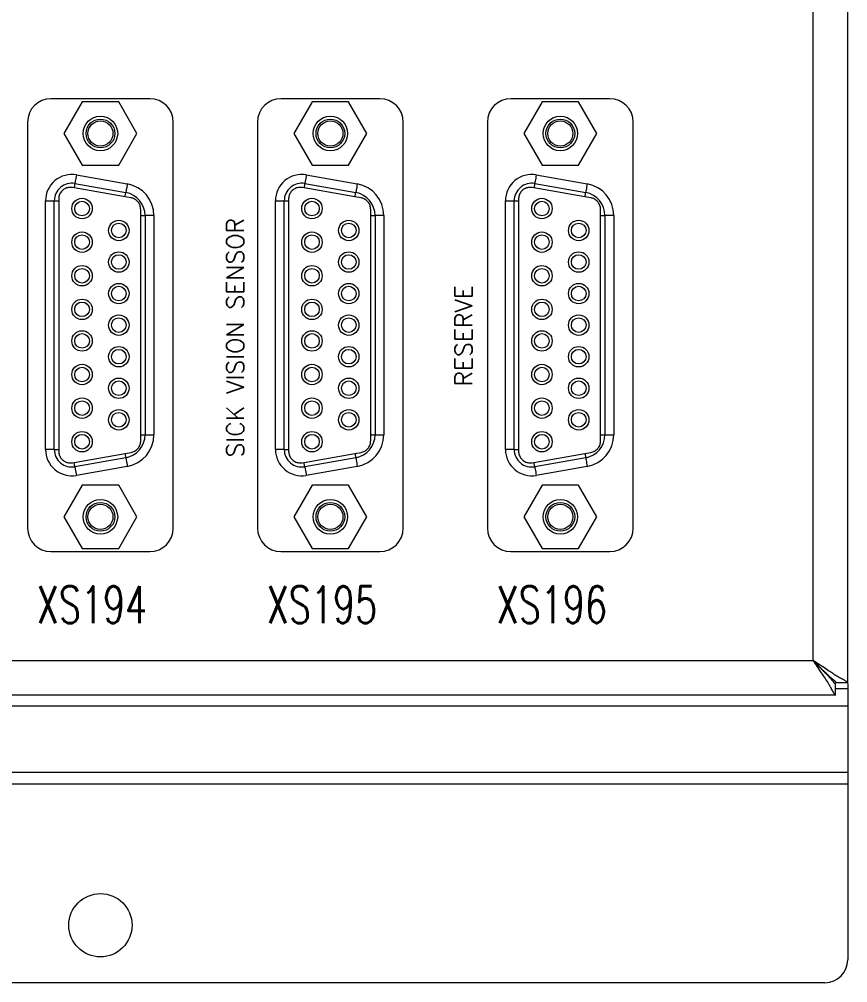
# Model space of a CAD drawing. Extents: x -2993 to 3661, y -4147 to -1441.
# Drawn here: x -1499.8 to -1427.8, y -1855.1 to -1771.3 of the extents above; entities that cross this region are included whole.
import ezdxf
from ezdxf.enums import TextEntityAlignment as Align

# ---------------------------------------------------------------- set-up
doc = ezdxf.new("R2010")
doc.units = 0
doc.header["$LTSCALE"] = 0.1
doc.header["$MEASUREMENT"] = 0
doc.layers.get('0').update_dxf_attribs({"linetype": 'CONTINUOUS'})
doc.layers.add('FUNCTIE', color=20, linetype='CONTINUOUS')
doc.styles.get("Standard").update_dxf_attribs({"font": 'simplex.shx'})

msp = doc.modelspace()

# ---------------------------------------------------------------- linework, layer by layer
at = {"color": 7, "linetype": 'Continuous', "lineweight": 13}
for p, q in [((-1427.778, -1828.993), (-1427.778, -1656.134)), ((-1430.778, -1827.064), (-1430.778, -1658.064)), ((-1488.473, -1778.216), (-1497.083, -1778.216)), ((-1494.366, -1778.489), (-1495.953, -1781.239)), ((-1491.19, -1778.489), (-1494.366, -1778.489)), ((-1489.602, -1781.239), (-1491.19, -1778.489)), ((-1468.473, -1778.216), (-1477.083, -1778.216)), ((-1474.366, -1778.489), (-1475.953, -1781.239)), ((-1471.19, -1778.489), (-1474.366, -1778.489)), ((-1469.602, -1781.239), (-1471.19, -1778.489)), ((-1448.473, -1778.216), (-1457.083, -1778.216)), ((-1454.366, -1778.489), (-1455.953, -1781.239)), ((-1451.19, -1778.489), (-1454.366, -1778.489)), ((-1449.602, -1781.239), (-1451.19, -1778.489)), ((-1499.115, -1780.248), (-1499.115, -1815.554)), ((-1486.441, -1815.554), (-1486.441, -1780.248)), ((-1479.115, -1780.248), (-1479.115, -1815.554)), ((-1466.441, -1815.554), (-1466.441, -1780.248)), ((-1459.115, -1780.248), (-1459.115, -1815.554)), ((-1446.441, -1815.554), (-1446.441, -1780.248)), ((-1495.953, -1781.239), (-1494.366, -1783.989)), ((-1491.19, -1783.989), (-1489.602, -1781.239)), ((-1475.953, -1781.239), (-1474.366, -1783.989)), ((-1471.19, -1783.989), (-1469.602, -1781.239)), ((-1455.953, -1781.239), (-1454.366, -1783.989)), ((-1451.19, -1783.989), (-1449.602, -1781.239)), ((-1494.366, -1783.989), (-1491.19, -1783.989)), ((-1474.366, -1783.989), (-1471.19, -1783.989)), ((-1454.366, -1783.989), (-1451.19, -1783.989)), ((-1494.87, -1784.842), (-1490.438, -1785.624)), ((-1474.87, -1784.842), (-1470.438, -1785.624)), ((-1454.87, -1784.842), (-1450.438, -1785.624)), ((-1495.069, -1785.968), (-1495.218, -1785.942)), ((-1490.637, -1786.749), (-1495.069, -1785.968)), ((-1495.002, -1785.593), (-1490.571, -1786.374)), ((-1475.069, -1785.968), (-1475.218, -1785.942)), ((-1470.637, -1786.749), (-1475.069, -1785.968)), ((-1475.002, -1785.593), (-1470.571, -1786.374)), ((-1455.069, -1785.968), (-1455.218, -1785.942)), ((-1450.637, -1786.749), (-1455.069, -1785.968)), ((-1455.002, -1785.593), (-1450.571, -1786.374)), ((-1497.553, -1808.709), (-1497.553, -1787.093)), ((-1497.553, -1787.093), (-1496.791, -1787.093)), ((-1496.791, -1787.093), (-1496.41, -1787.093)), ((-1496.791, -1808.709), (-1496.791, -1787.093)), ((-1496.41, -1787.093), (-1496.41, -1808.709)), ((-1490.112, -1786.842), (-1490.637, -1786.749)), ((-1477.553, -1808.709), (-1477.553, -1787.093)), ((-1477.553, -1787.093), (-1476.791, -1787.093)), ((-1476.791, -1787.093), (-1476.41, -1787.093)), ((-1476.791, -1808.709), (-1476.791, -1787.093)), ((-1476.41, -1787.093), (-1476.41, -1808.709)), ((-1470.112, -1786.842), (-1470.637, -1786.749)), ((-1457.553, -1808.709), (-1457.553, -1787.093)), ((-1457.553, -1787.093), (-1456.791, -1787.093)), ((-1456.791, -1787.093), (-1456.41, -1787.093)), ((-1456.791, -1808.709), (-1456.791, -1787.093)), ((-1456.41, -1787.093), (-1456.41, -1808.709)), ((-1450.112, -1786.842), (-1450.637, -1786.749)), ((-1489.273, -1788.375), (-1488.892, -1788.375)), ((-1489.273, -1807.427), (-1489.273, -1788.375)), ((-1488.892, -1788.375), (-1488.892, -1807.427)), ((-1488.13, -1788.375), (-1488.892, -1788.375)), ((-1488.13, -1788.375), (-1488.13, -1807.427)), ((-1469.273, -1788.375), (-1468.892, -1788.375)), ((-1469.273, -1807.427), (-1469.273, -1788.375)), ((-1468.892, -1788.375), (-1468.892, -1807.427)), ((-1468.13, -1788.375), (-1468.892, -1788.375)), ((-1468.13, -1788.375), (-1468.13, -1807.427)), ((-1449.273, -1788.375), (-1448.892, -1788.375)), ((-1449.273, -1807.427), (-1449.273, -1788.375)), ((-1448.892, -1788.375), (-1448.892, -1807.427)), ((-1448.13, -1788.375), (-1448.892, -1788.375)), ((-1448.13, -1788.375), (-1448.13, -1807.427)), ((-1489.273, -1807.427), (-1488.892, -1807.427)), ((-1488.892, -1807.427), (-1488.13, -1807.427)), ((-1469.273, -1807.427), (-1468.892, -1807.427)), ((-1468.892, -1807.427), (-1468.13, -1807.427)), ((-1449.273, -1807.427), (-1448.892, -1807.427)), ((-1448.892, -1807.427), (-1448.13, -1807.427)), ((-1496.791, -1808.709), (-1497.553, -1808.709)), ((-1496.791, -1808.709), (-1496.41, -1808.709)), ((-1490.637, -1809.053), (-1490.112, -1808.961)), ((-1476.791, -1808.709), (-1477.553, -1808.709)), ((-1476.791, -1808.709), (-1476.41, -1808.709)), ((-1470.637, -1809.053), (-1470.112, -1808.961)), ((-1456.791, -1808.709), (-1457.553, -1808.709)), ((-1456.791, -1808.709), (-1456.41, -1808.709)), ((-1450.637, -1809.053), (-1450.112, -1808.961)), ((-1495.218, -1809.861), (-1495.069, -1809.834)), ((-1495.069, -1809.834), (-1490.637, -1809.053)), ((-1490.571, -1809.428), (-1495.002, -1810.21)), ((-1475.218, -1809.861), (-1475.069, -1809.834)), ((-1475.069, -1809.834), (-1470.637, -1809.053)), ((-1470.571, -1809.428), (-1475.002, -1810.21)), ((-1455.218, -1809.861), (-1455.069, -1809.834)), ((-1455.069, -1809.834), (-1450.637, -1809.053)), ((-1450.571, -1809.428), (-1455.002, -1810.21)), ((-1490.438, -1810.179), (-1494.87, -1810.96)), ((-1470.438, -1810.179), (-1474.87, -1810.96)), ((-1450.438, -1810.179), (-1454.87, -1810.96)), ((-1494.366, -1811.814), (-1495.953, -1814.564)), ((-1491.19, -1811.814), (-1494.366, -1811.814)), ((-1489.602, -1814.564), (-1491.19, -1811.814)), ((-1474.366, -1811.814), (-1475.953, -1814.564)), ((-1471.19, -1811.814), (-1474.366, -1811.814)), ((-1469.602, -1814.564), (-1471.19, -1811.814)), ((-1454.366, -1811.814), (-1455.953, -1814.564)), ((-1451.19, -1811.814), (-1454.366, -1811.814)), ((-1449.602, -1814.564), (-1451.19, -1811.814)), ((-1495.953, -1814.564), (-1494.366, -1817.314)), ((-1491.19, -1817.314), (-1489.602, -1814.564)), ((-1475.953, -1814.564), (-1474.366, -1817.314)), ((-1471.19, -1817.314), (-1469.602, -1814.564)), ((-1455.953, -1814.564), (-1454.366, -1817.314)), ((-1451.19, -1817.314), (-1449.602, -1814.564)), ((-1494.366, -1817.314), (-1491.19, -1817.314)), ((-1474.366, -1817.314), (-1471.19, -1817.314)), ((-1454.366, -1817.314), (-1451.19, -1817.314)), ((-1497.083, -1817.586), (-1488.473, -1817.586)), ((-1477.083, -1817.586), (-1468.473, -1817.586)), ((-1457.083, -1817.586), (-1448.473, -1817.586)), ((-1554.778, -1827.064), (-1430.778, -1827.064)), ((-1428.849, -1830.064), (-1428.849, -1829.064)), ((-1427.778, -1828.993), (-1428.778, -1828.993)), ((-1427.778, -1829.064), (-1427.778, -1829.528)), ((-1427.778, -1829.528), (-1428.849, -1829.528)), ((-1427.778, -1829.528), (-1427.778, -1831.028)), ((-1428.849, -1830.064), (-1556.707, -1830.064)), ((-1427.778, -1831.028), (-1557.778, -1831.028)), ((-1427.778, -1831.028), (-1427.778, -1836.796)), ((-1427.778, -1836.796), (-1557.778, -1836.796)), ((-1427.778, -1836.796), (-1427.778, -1837.796)), ((-1427.778, -1837.796), (-1557.778, -1837.796)), ((-1427.778, -1837.796), (-1427.778, -1853.064)), ((-1429.778, -1855.064), (-1555.778, -1855.064))]:
    msp.add_line(p, q, dxfattribs=at)
at = {"color": 7, "linetype": 'Continuous', "lineweight": 13, "flags": 128}
for points in [[(-1494.87, -1784.842), (-1494.896, -1784.989), (-1494.921, -1785.129), (-1494.944, -1785.259), (-1494.964, -1785.373), (-1494.98, -1785.466), (-1494.992, -1785.535), (-1495, -1785.578), (-1495.002, -1785.593)], [(-1474.87, -1784.842), (-1474.896, -1784.989), (-1474.921, -1785.129), (-1474.944, -1785.259), (-1474.964, -1785.373), (-1474.98, -1785.466), (-1474.992, -1785.535), (-1475, -1785.578), (-1475.002, -1785.593)], [(-1454.87, -1784.842), (-1454.896, -1784.989), (-1454.921, -1785.129), (-1454.944, -1785.259), (-1454.964, -1785.373), (-1454.98, -1785.466), (-1454.992, -1785.535), (-1455, -1785.578), (-1455.002, -1785.593)], [(-1495.002, -1785.593), (-1495.004, -1785.6), (-1495.007, -1785.621), (-1495.014, -1785.656), (-1495.022, -1785.702), (-1495.032, -1785.759), (-1495.043, -1785.824), (-1495.056, -1785.895), (-1495.069, -1785.968)], [(-1490.637, -1786.749), (-1490.624, -1786.676), (-1490.612, -1786.606), (-1490.6, -1786.541), (-1490.59, -1786.484), (-1490.582, -1786.437), (-1490.576, -1786.403), (-1490.572, -1786.381), (-1490.571, -1786.374)], [(-1490.438, -1785.624), (-1490.464, -1785.77), (-1490.489, -1785.911), (-1490.512, -1786.041), (-1490.532, -1786.154), (-1490.548, -1786.248), (-1490.561, -1786.317), (-1490.568, -1786.36), (-1490.571, -1786.374)], [(-1475.002, -1785.593), (-1475.004, -1785.6), (-1475.007, -1785.621), (-1475.014, -1785.656), (-1475.022, -1785.702), (-1475.032, -1785.759), (-1475.043, -1785.824), (-1475.056, -1785.895), (-1475.069, -1785.968)], [(-1470.637, -1786.749), (-1470.624, -1786.676), (-1470.612, -1786.606), (-1470.6, -1786.541), (-1470.59, -1786.484), (-1470.582, -1786.437), (-1470.576, -1786.403), (-1470.572, -1786.381), (-1470.571, -1786.374)], [(-1470.438, -1785.624), (-1470.464, -1785.77), (-1470.489, -1785.911), (-1470.512, -1786.041), (-1470.532, -1786.154), (-1470.548, -1786.248), (-1470.561, -1786.317), (-1470.568, -1786.36), (-1470.571, -1786.374)], [(-1455.002, -1785.593), (-1455.004, -1785.6), (-1455.007, -1785.621), (-1455.014, -1785.656), (-1455.022, -1785.702), (-1455.032, -1785.759), (-1455.043, -1785.824), (-1455.056, -1785.895), (-1455.069, -1785.968)], [(-1450.637, -1786.749), (-1450.624, -1786.676), (-1450.612, -1786.606), (-1450.6, -1786.541), (-1450.59, -1786.484), (-1450.582, -1786.437), (-1450.576, -1786.403), (-1450.572, -1786.381), (-1450.571, -1786.374)], [(-1450.438, -1785.624), (-1450.464, -1785.77), (-1450.489, -1785.911), (-1450.512, -1786.041), (-1450.532, -1786.154), (-1450.548, -1786.248), (-1450.561, -1786.317), (-1450.568, -1786.36), (-1450.571, -1786.374)], [(-1495.002, -1810.21), (-1495.004, -1810.202), (-1495.007, -1810.181), (-1495.014, -1810.146), (-1495.022, -1810.1), (-1495.032, -1810.043), (-1495.043, -1809.978), (-1495.056, -1809.908), (-1495.069, -1809.834)], [(-1490.637, -1809.053), (-1490.624, -1809.126), (-1490.612, -1809.197), (-1490.6, -1809.262), (-1490.59, -1809.318), (-1490.582, -1809.365), (-1490.576, -1809.4), (-1490.572, -1809.421), (-1490.571, -1809.428)], [(-1490.571, -1809.428), (-1490.568, -1809.443), (-1490.561, -1809.485), (-1490.548, -1809.555), (-1490.532, -1809.648), (-1490.512, -1809.762), (-1490.489, -1809.892), (-1490.464, -1810.032), (-1490.438, -1810.179)], [(-1475.002, -1810.21), (-1475.004, -1810.202), (-1475.007, -1810.181), (-1475.014, -1810.146), (-1475.022, -1810.1), (-1475.032, -1810.043), (-1475.043, -1809.978), (-1475.056, -1809.908), (-1475.069, -1809.834)], [(-1470.637, -1809.053), (-1470.624, -1809.126), (-1470.612, -1809.197), (-1470.6, -1809.262), (-1470.59, -1809.318), (-1470.582, -1809.365), (-1470.576, -1809.4), (-1470.572, -1809.421), (-1470.571, -1809.428)], [(-1470.571, -1809.428), (-1470.568, -1809.443), (-1470.561, -1809.485), (-1470.548, -1809.555), (-1470.532, -1809.648), (-1470.512, -1809.762), (-1470.489, -1809.892), (-1470.464, -1810.032), (-1470.438, -1810.179)], [(-1455.002, -1810.21), (-1455.004, -1810.202), (-1455.007, -1810.181), (-1455.014, -1810.146), (-1455.022, -1810.1), (-1455.032, -1810.043), (-1455.043, -1809.978), (-1455.056, -1809.908), (-1455.069, -1809.834)], [(-1450.637, -1809.053), (-1450.624, -1809.126), (-1450.612, -1809.197), (-1450.6, -1809.262), (-1450.59, -1809.318), (-1450.582, -1809.365), (-1450.576, -1809.4), (-1450.572, -1809.421), (-1450.571, -1809.428)], [(-1450.571, -1809.428), (-1450.568, -1809.443), (-1450.561, -1809.485), (-1450.548, -1809.555), (-1450.532, -1809.648), (-1450.512, -1809.762), (-1450.489, -1809.892), (-1450.464, -1810.032), (-1450.438, -1810.179)], [(-1495.002, -1810.21), (-1495, -1810.224), (-1494.992, -1810.267), (-1494.98, -1810.336), (-1494.964, -1810.429), (-1494.944, -1810.543), (-1494.921, -1810.673), (-1494.896, -1810.814), (-1494.87, -1810.96)], [(-1475.002, -1810.21), (-1475, -1810.224), (-1474.992, -1810.267), (-1474.98, -1810.336), (-1474.964, -1810.429), (-1474.944, -1810.543), (-1474.921, -1810.673), (-1474.896, -1810.814), (-1474.87, -1810.96)], [(-1455.002, -1810.21), (-1455, -1810.224), (-1454.992, -1810.267), (-1454.98, -1810.336), (-1454.964, -1810.429), (-1454.944, -1810.543), (-1454.921, -1810.673), (-1454.896, -1810.814), (-1454.87, -1810.96)], [(-1430.778, -1827.064), (-1430.778, -1827.064)]]:
    msp.add_lwpolyline(points, dxfattribs=at)
at = {"color": 7, "linetype": 'Continuous', "lineweight": 13}
for centre, radius in [((-1492.778, -1781.239), 1.5), ((-1492.778, -1781.239), 1.25), ((-1492.778, -1781.239), 1.092), ((-1472.778, -1781.239), 1.5), ((-1472.778, -1781.239), 1.25), ((-1472.778, -1781.239), 1.092), ((-1452.778, -1781.239), 1.5), ((-1452.778, -1781.239), 1.25), ((-1452.778, -1781.239), 1.092), ((-1494.378, -1787.767), 0.889), ((-1494.378, -1787.767), 0.635), ((-1474.378, -1787.767), 0.889), ((-1474.378, -1787.767), 0.635), ((-1454.378, -1787.767), 0.889), ((-1454.378, -1787.767), 0.635), ((-1491.178, -1789.672), 0.889), ((-1471.178, -1789.672), 0.889), ((-1451.178, -1789.672), 0.889), ((-1491.178, -1789.672), 0.635), ((-1471.178, -1789.672), 0.635), ((-1451.178, -1789.672), 0.635), ((-1494.378, -1790.688), 0.889), ((-1494.378, -1790.688), 0.635), ((-1474.378, -1790.688), 0.889), ((-1474.378, -1790.688), 0.635), ((-1454.378, -1790.688), 0.889), ((-1454.378, -1790.688), 0.635), ((-1491.178, -1792.415), 0.889), ((-1491.178, -1792.415), 0.635), ((-1471.178, -1792.415), 0.889), ((-1471.178, -1792.415), 0.635), ((-1451.178, -1792.415), 0.889), ((-1451.178, -1792.415), 0.635), ((-1494.378, -1793.609), 0.889), ((-1494.378, -1793.609), 0.635), ((-1474.378, -1793.609), 0.889), ((-1474.378, -1793.609), 0.635), ((-1454.378, -1793.609), 0.889), ((-1454.378, -1793.609), 0.635), ((-1491.178, -1795.158), 0.889), ((-1491.178, -1795.158), 0.635), ((-1471.178, -1795.158), 0.889), ((-1471.178, -1795.158), 0.635), ((-1451.178, -1795.158), 0.889), ((-1451.178, -1795.158), 0.635), ((-1494.378, -1796.53), 0.889), ((-1494.378, -1796.53), 0.635), ((-1474.378, -1796.53), 0.889), ((-1474.378, -1796.53), 0.635), ((-1454.378, -1796.53), 0.889), ((-1454.378, -1796.53), 0.635), ((-1491.178, -1797.901), 0.889), ((-1491.178, -1797.901), 0.635), ((-1471.178, -1797.901), 0.889), ((-1471.178, -1797.901), 0.635), ((-1451.178, -1797.901), 0.889), ((-1451.178, -1797.901), 0.635), ((-1494.378, -1799.273), 0.889), ((-1494.378, -1799.273), 0.635), ((-1474.378, -1799.273), 0.889), ((-1474.378, -1799.273), 0.635), ((-1454.378, -1799.273), 0.889), ((-1454.378, -1799.273), 0.635), ((-1491.178, -1800.644), 0.889), ((-1471.178, -1800.644), 0.889), ((-1451.178, -1800.644), 0.889), ((-1491.178, -1800.644), 0.635), ((-1471.178, -1800.644), 0.635), ((-1451.178, -1800.644), 0.635), ((-1494.378, -1802.194), 0.889), ((-1474.378, -1802.194), 0.889), ((-1454.378, -1802.194), 0.889), ((-1494.378, -1802.194), 0.635), ((-1474.378, -1802.194), 0.635), ((-1454.378, -1802.194), 0.635), ((-1491.178, -1803.388), 0.889), ((-1491.178, -1803.388), 0.635), ((-1471.178, -1803.388), 0.889), ((-1471.178, -1803.388), 0.635), ((-1451.178, -1803.388), 0.889), ((-1451.178, -1803.388), 0.635), ((-1494.378, -1805.115), 0.889), ((-1494.378, -1805.115), 0.635), ((-1474.378, -1805.115), 0.889), ((-1474.378, -1805.115), 0.635), ((-1454.378, -1805.115), 0.889), ((-1454.378, -1805.115), 0.635), ((-1491.178, -1806.131), 0.889), ((-1491.178, -1806.131), 0.635), ((-1471.178, -1806.131), 0.889), ((-1471.178, -1806.131), 0.635), ((-1451.178, -1806.131), 0.889), ((-1451.178, -1806.131), 0.635), ((-1494.378, -1808.036), 0.889), ((-1474.378, -1808.036), 0.889), ((-1454.378, -1808.036), 0.889), ((-1494.378, -1808.036), 0.635), ((-1474.378, -1808.036), 0.635), ((-1454.378, -1808.036), 0.635), ((-1492.778, -1814.564), 1.5), ((-1472.778, -1814.564), 1.5), ((-1452.778, -1814.564), 1.5), ((-1492.778, -1814.564), 1.25), ((-1492.778, -1814.564), 1.092), ((-1472.778, -1814.564), 1.25), ((-1472.778, -1814.564), 1.092), ((-1452.778, -1814.564), 1.25), ((-1452.778, -1814.564), 1.092), ((-1492.778, -1850.064), 2.75)]:
    msp.add_circle(centre, radius, dxfattribs=at)
for centre, radius, start, end in [((-1497.083, -1780.248), 2.032, 90, 180), ((-1488.473, -1780.248), 2.032, 0, 90), ((-1477.083, -1780.248), 2.032, 90, 180), ((-1468.473, -1780.248), 2.032, 0, 90), ((-1457.083, -1780.248), 2.032, 90, 180), ((-1448.473, -1780.248), 2.032, 0, 90), ((-1495.267, -1787.093), 2.286, 80, 180), ((-1475.267, -1787.093), 2.286, 80, 180), ((-1455.267, -1787.093), 2.286, 80, 180), ((-1495.267, -1787.093), 1.524, 80, 180), ((-1490.924, -1788.375), 2.032, 0, 80), ((-1490.924, -1788.375), 2.794, 0, 80), ((-1475.267, -1787.093), 1.524, 80, 180), ((-1470.924, -1788.375), 2.032, 0, 80), ((-1470.924, -1788.375), 2.794, 0, 80), ((-1455.267, -1787.093), 1.524, 80, 180), ((-1450.924, -1788.375), 2.032, 0, 80), ((-1450.924, -1788.375), 2.794, 0, 80), ((-1490.924, -1807.427), 2.032, 280, 0), ((-1490.924, -1807.427), 2.794, 280, 0), ((-1470.924, -1807.427), 2.032, 280, 0), ((-1470.924, -1807.427), 2.794, 280, 0), ((-1450.924, -1807.427), 2.032, 280, 0), ((-1450.924, -1807.427), 2.794, 280, 0), ((-1495.267, -1808.709), 2.286, 180, 280), ((-1495.267, -1808.709), 1.524, 180, 280), ((-1475.267, -1808.709), 2.286, 180, 280), ((-1475.267, -1808.709), 1.524, 180, 280), ((-1455.267, -1808.709), 2.286, 180, 280), ((-1455.267, -1808.709), 1.524, 180, 280), ((-1497.083, -1815.554), 2.032, 180, 270), ((-1488.473, -1815.554), 2.032, 270, 0), ((-1477.083, -1815.554), 2.032, 180, 270), ((-1468.473, -1815.554), 2.032, 270, 0), ((-1457.083, -1815.554), 2.032, 180, 270), ((-1448.473, -1815.554), 2.032, 270, 0), ((-1429.778, -1853.064), 2, 270, 0)]:
    msp.add_arc(centre, radius, start, end, dxfattribs=at)
for points, knots in [([(-1495.218, -1785.942), (-1495.332, -1785.933), (-1495.561, -1785.915), (-1495.89, -1786.035), (-1496.163, -1786.248), (-1496.349, -1786.542), (-1496.407, -1786.788), (-1496.41, -1786.922), (-1496.41, -1786.942)], [0, 0, 0, 0, 0.193066, 0.386288, 0.579549, 0.772724, 0.965957, 1, 1, 1, 1]), ([(-1475.218, -1785.942), (-1475.332, -1785.933), (-1475.561, -1785.915), (-1475.89, -1786.035), (-1476.163, -1786.248), (-1476.349, -1786.542), (-1476.407, -1786.788), (-1476.41, -1786.922), (-1476.41, -1786.942)], [0, 0, 0, 0, 0.193066, 0.386289, 0.579548, 0.772725, 0.965957, 1, 1, 1, 1]), ([(-1455.218, -1785.942), (-1455.332, -1785.933), (-1455.561, -1785.915), (-1455.89, -1786.035), (-1456.163, -1786.248), (-1456.349, -1786.542), (-1456.407, -1786.788), (-1456.41, -1786.922), (-1456.41, -1786.942)], [0, 0, 0, 0, 0.193065, 0.386288, 0.579548, 0.772724, 0.965957, 1, 1, 1, 1]), ([(-1496.41, -1786.942), (-1496.41, -1786.967), (-1496.41, -1787.018), (-1496.41, -1787.068), (-1496.41, -1787.093)], [0, 0, 0, 0, 0.499754, 1, 1, 1, 1]), ([(-1489.273, -1787.842), (-1489.284, -1787.728), (-1489.306, -1787.5), (-1489.48, -1787.197), (-1489.734, -1786.969), (-1489.962, -1786.871), (-1490.092, -1786.846), (-1490.112, -1786.842)], [0, 0, 0, 0, 0.241383, 0.483696, 0.720211, 0.955273, 1, 1, 1, 1]), ([(-1476.41, -1786.942), (-1476.41, -1786.967), (-1476.41, -1787.018), (-1476.41, -1787.068), (-1476.41, -1787.093)], [0, 0, 0, 0, 0.499754, 1, 1, 1, 1]), ([(-1469.273, -1787.842), (-1469.284, -1787.728), (-1469.306, -1787.5), (-1469.48, -1787.197), (-1469.734, -1786.969), (-1469.962, -1786.871), (-1470.092, -1786.846), (-1470.112, -1786.842)], [0, 0, 0, 0, 0.241383, 0.483696, 0.720211, 0.955273, 1, 1, 1, 1]), ([(-1456.41, -1786.942), (-1456.41, -1786.967), (-1456.41, -1787.018), (-1456.41, -1787.068), (-1456.41, -1787.093)], [0, 0, 0, 0, 0.499754, 1, 1, 1, 1]), ([(-1449.273, -1787.842), (-1449.284, -1787.728), (-1449.306, -1787.5), (-1449.48, -1787.197), (-1449.734, -1786.969), (-1449.962, -1786.871), (-1450.092, -1786.846), (-1450.112, -1786.842)], [0, 0, 0, 0, 0.241384, 0.483696, 0.720212, 0.955273, 1, 1, 1, 1]), ([(-1489.273, -1788.375), (-1489.273, -1788.333), (-1489.273, -1788.244), (-1489.273, -1788.067), (-1489.273, -1787.931), (-1489.273, -1787.842)], [0, 0, 0, 0, 0.2352681, 0.5011246, 1, 1, 1, 1]), ([(-1469.273, -1788.375), (-1469.273, -1788.333), (-1469.273, -1788.244), (-1469.273, -1788.067), (-1469.273, -1787.931), (-1469.273, -1787.842)], [0, 0, 0, 0, 0.2352681, 0.5011246, 1, 1, 1, 1]), ([(-1449.273, -1788.375), (-1449.273, -1788.333), (-1449.273, -1788.244), (-1449.273, -1788.067), (-1449.273, -1787.931), (-1449.273, -1787.842)], [0, 0, 0, 0, 0.2352681, 0.5011246, 1, 1, 1, 1]), ([(-1490.112, -1808.961), (-1490.002, -1808.93), (-1489.781, -1808.868), (-1489.513, -1808.644), (-1489.332, -1808.354), (-1489.276, -1808.113), (-1489.273, -1807.981), (-1489.273, -1807.96)], [0, 0, 0, 0, 0.241382, 0.483689, 0.72021, 0.955268, 1, 1, 1, 1]), ([(-1489.273, -1807.96), (-1489.273, -1807.934), (-1489.273, -1807.846), (-1489.273, -1807.668), (-1489.273, -1807.516), (-1489.273, -1807.427)], [0, 0, 0, 0, 0.146248, 0.498889, 1, 1, 1, 1]), ([(-1470.112, -1808.961), (-1470.002, -1808.93), (-1469.781, -1808.868), (-1469.513, -1808.644), (-1469.332, -1808.354), (-1469.276, -1808.113), (-1469.273, -1807.981), (-1469.273, -1807.96)], [0, 0, 0, 0, 0.241382, 0.483689, 0.72021, 0.955268, 1, 1, 1, 1]), ([(-1469.273, -1807.96), (-1469.273, -1807.934), (-1469.273, -1807.846), (-1469.273, -1807.668), (-1469.273, -1807.516), (-1469.273, -1807.427)], [0, 0, 0, 0, 0.146248, 0.498889, 1, 1, 1, 1]), ([(-1450.112, -1808.961), (-1450.002, -1808.93), (-1449.781, -1808.868), (-1449.513, -1808.644), (-1449.332, -1808.354), (-1449.276, -1808.113), (-1449.273, -1807.981), (-1449.273, -1807.96)], [0, 0, 0, 0, 0.241381, 0.483688, 0.720211, 0.955268, 1, 1, 1, 1]), ([(-1449.273, -1807.96), (-1449.273, -1807.934), (-1449.273, -1807.846), (-1449.273, -1807.668), (-1449.273, -1807.516), (-1449.273, -1807.427)], [0, 0, 0, 0, 0.146248, 0.498889, 1, 1, 1, 1]), ([(-1496.41, -1808.709), (-1496.41, -1808.734), (-1496.41, -1808.785), (-1496.41, -1808.835), (-1496.41, -1808.86)], [0, 0, 0, 0, 0.500147, 1, 1, 1, 1]), ([(-1496.41, -1808.86), (-1496.399, -1808.974), (-1496.376, -1809.203), (-1496.201, -1809.507), (-1495.944, -1809.738), (-1495.622, -1809.87), (-1495.369, -1809.885), (-1495.237, -1809.864), (-1495.218, -1809.861)], [0, 0, 0, 0, 0.1930674, 0.3862927, 0.579546, 0.7727265, 0.965965, 1, 1, 1, 1]), ([(-1476.41, -1808.709), (-1476.41, -1808.734), (-1476.41, -1808.785), (-1476.41, -1808.835), (-1476.41, -1808.86)], [0, 0, 0, 0, 0.500147, 1, 1, 1, 1]), ([(-1476.41, -1808.86), (-1476.399, -1808.974), (-1476.376, -1809.203), (-1476.201, -1809.507), (-1475.944, -1809.738), (-1475.622, -1809.87), (-1475.369, -1809.885), (-1475.237, -1809.864), (-1475.218, -1809.861)], [0, 0, 0, 0, 0.1930675, 0.3862928, 0.5795478, 0.7727264, 0.965965, 1, 1, 1, 1]), ([(-1456.41, -1808.709), (-1456.41, -1808.734), (-1456.41, -1808.785), (-1456.41, -1808.835), (-1456.41, -1808.86)], [0, 0, 0, 0, 0.500147, 1, 1, 1, 1]), ([(-1456.41, -1808.86), (-1456.399, -1808.974), (-1456.376, -1809.203), (-1456.201, -1809.507), (-1455.944, -1809.738), (-1455.622, -1809.87), (-1455.369, -1809.885), (-1455.237, -1809.864), (-1455.218, -1809.861)], [0, 0, 0, 0, 0.1930675, 0.3862919, 0.5795477, 0.7727274, 0.965965, 1, 1, 1, 1]), ([(-1427.778, -1828.993), (-1427.778, -1828.961), (-1427.817, -1828.922), (-1427.947, -1828.835), (-1428.038, -1828.785), (-1428.247, -1828.675), (-1428.365, -1828.614), (-1428.547, -1828.514), (-1428.608, -1828.479), (-1428.7, -1828.425), (-1428.731, -1828.407), (-1428.777, -1828.378), (-1428.792, -1828.369), (-1428.815, -1828.355), (-1428.823, -1828.35), (-1428.834, -1828.342), (-1428.838, -1828.34), (-1428.843, -1828.336), (-1428.845, -1828.335), (-1428.849, -1828.333), (-1428.852, -1828.331), (-1428.932, -1828.279), (-1429.028, -1828.215), (-1429.26, -1828.058), (-1429.396, -1827.966), (-1429.714, -1827.755), (-1429.896, -1827.636), (-1430.305, -1827.37), (-1430.532, -1827.224), (-1430.778, -1827.064)], [0, 0, 0, 0, 0.125, 0.125, 0.25, 0.25, 0.375, 0.375, 0.4375, 0.4375, 0.46875, 0.46875, 0.484375, 0.484375, 0.492188, 0.492188, 0.496094, 0.496094, 0.498047, 0.498047, 0.5, 0.5, 0.625, 0.625, 0.75, 0.75, 0.875, 0.875, 1, 1, 1, 1]), ([(-1430.778, -1827.064), (-1430.541, -1827.426), (-1430.312, -1827.782), (-1429.973, -1828.297), (-1429.861, -1828.464), (-1429.648, -1828.782), (-1429.544, -1828.933), (-1429.364, -1829.226), (-1429.29, -1829.361), (-1429.162, -1829.602), (-1429.107, -1829.709), (-1429.012, -1829.883), (-1428.972, -1829.949), (-1428.903, -1830.04), (-1428.874, -1830.064), (-1428.849, -1830.064)], [0, 0, 0, 0, 0.25, 0.25, 0.375, 0.375, 0.5, 0.5, 0.625, 0.625, 0.75, 0.75, 0.875, 0.875, 1, 1, 1, 1]), ([(-1430.778, -1827.064), (-1430.557, -1827.289), (-1430.342, -1827.512), (-1430.023, -1827.835), (-1429.917, -1827.942), (-1429.71, -1828.148), (-1429.608, -1828.247), (-1429.42, -1828.44), (-1429.338, -1828.538), (-1429.196, -1828.712), (-1429.135, -1828.792), (-1429.029, -1828.923), (-1428.985, -1828.975), (-1428.908, -1829.045), (-1428.876, -1829.064), (-1428.849, -1829.064)], [0, 0, 0, 0, 0.25, 0.25, 0.375, 0.375, 0.5, 0.5, 0.625, 0.625, 0.75, 0.75, 0.875, 0.875, 1, 1, 1, 1]), ([(-1428.778, -1828.993), (-1428.779, -1828.985), (-1428.781, -1828.968), (-1428.795, -1828.941), (-1428.817, -1828.911), (-1428.846, -1828.879), (-1428.882, -1828.846), (-1428.923, -1828.81), (-1428.969, -1828.771), (-1429.02, -1828.731), (-1429.074, -1828.689), (-1429.13, -1828.644), (-1429.189, -1828.597), (-1429.249, -1828.548), (-1429.31, -1828.497), (-1429.372, -1828.444), (-1429.433, -1828.389), (-1429.514, -1828.312), (-1429.625, -1828.201), (-1429.78, -1828.044), (-1429.972, -1827.851), (-1430.205, -1827.621), (-1430.478, -1827.355), (-1430.674, -1827.164), (-1430.778, -1827.064)], [0, 0, 0, 0, 0.037185, 0.073486, 0.108918, 0.143498, 0.177245, 0.210178, 0.242319, 0.273691, 0.304319, 0.334229, 0.36345, 0.392012, 0.419947, 0.447292, 0.474083, 0.50036, 0.551937, 0.616137, 0.693017, 0.78261, 0.884934, 1, 1, 1, 1])]:
    msp.add_open_spline(points, degree=3, knots=knots, dxfattribs=at)

# ---------------------------------------------------------------- texts
at = {"color": 7, "lineweight": 13, "char_height": 3.2, "width": 9.13929, "attachment_point": 5}
for s, insert in [('{\\W0.7;XS194}', (-1493.513, -1822.196)), ('{\\W0.7;XS195}', (-1473.513, -1822.196)), ('{\\W0.7;XS196}', (-1453.513, -1822.196))]:
    msp.add_mtext(s, dxfattribs=dict(at, insert=insert))
at = {"layer": 'FUNCTIE', "color": 7, "lineweight": 13}
for s, p in [('SICK VISION SENSOR', (-1480.302, -1798.991)), ('RESERVE', (-1460.44, -1798.834))]:
    msp.add_text(s, height=1.5, rotation=90, dxfattribs=at).set_placement(p, align=Align.CENTER)

doc.saveas('drawing.dxf')
